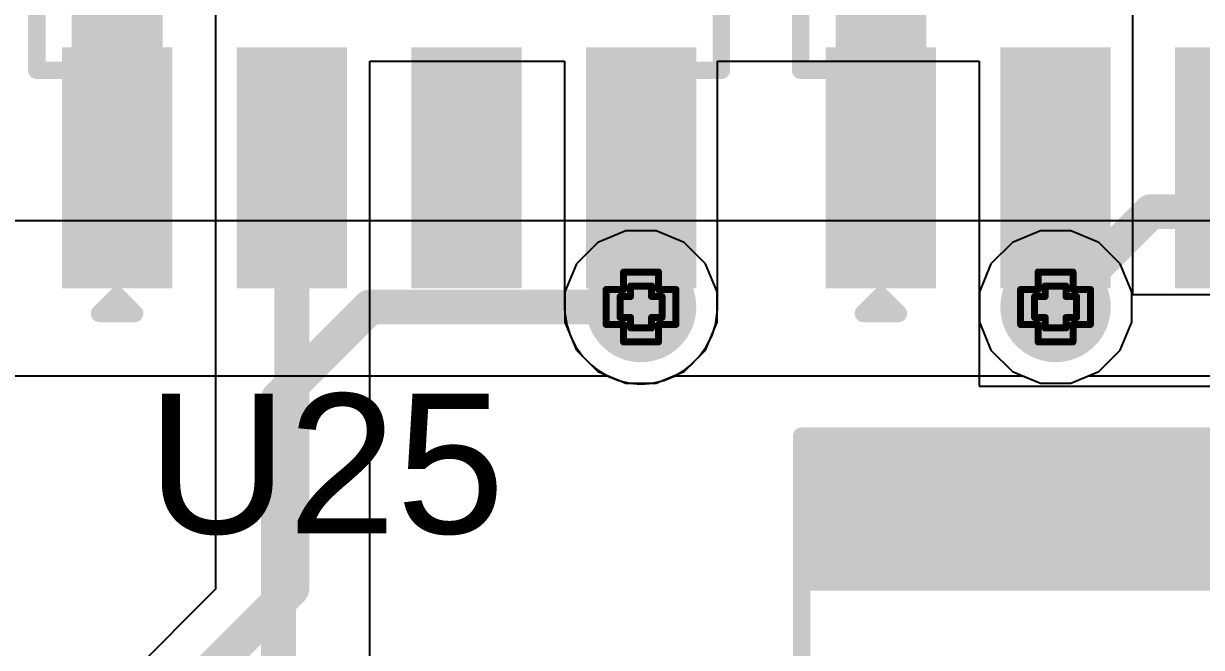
# Model space of a CAD drawing. Header units: inches. Extents: x -4 to 5258, y -4 to 5281.
# Drawn here: x 65.24 to 73.81, y 78.85 to 83.39 of the extents above; entities that cross this region are included whole.
import ezdxf

# ---------------------------------------------------------------- set-up
doc = ezdxf.new("R2010")
doc.units = ezdxf.units.IN
for name, color, linetype in [('Bottom Layer', 5, 'Continuous'), ('Bottom Solder', 6, 'Continuous'), ('Drill Drawing', 1, 'Continuous'), ('Layer 1', 16, 'Continuous'), ('Layer 2', 76, 'Continuous'), ('Top Layer', 1, 'Continuous'), ('Top Overlay', 2, 'Continuous'), ('Top Paste', 8, 'Continuous'), ('Top Solder', 216, 'Continuous'), ('Via Holes', 16, 'Continuous')]:
    doc.layers.add(name, color=color, linetype=linetype)
doc.styles.add('Arial', font='', dxfattribs={"height": 0.2})
doc.styles.get('Arial').set_extended_font_data('Arial')

# ---------------------------------------------------------------- blocks, each defined once
blk = doc.blocks.new('SOIC_8_6')
at = {"layer": 'Top Layer'}
for points in [[(-1.925, 2.205), (-1.925, 1.605), (-3.475, 1.605), (-3.475, 2.205)], [(3.475, 2.205), (3.475, 1.605), (1.925, 1.605), (1.925, 2.205)], [(-1.925, 0.935), (-1.925, 0.335), (-3.475, 0.335), (-3.475, 0.935)], [(3.475, 0.935), (3.475, 0.335), (1.925, 0.335), (1.925, 0.935)], [(-1.925, -0.335), (-1.925, -0.935), (-3.475, -0.935), (-3.475, -0.335)], [(3.475, -0.335), (3.475, -0.935), (1.925, -0.935), (1.925, -0.335)], [(-1.925, -1.605), (-1.925, -2.205), (-3.475, -2.205), (-3.475, -1.605)], [(3.475, -1.605), (3.475, -2.205), (1.925, -2.205), (1.925, -1.605)]]:
    blk.add_hatch(color=1, dxfattribs=at).paths.add_polyline_path(points)
at = {"layer": 'Top Overlay'}
blk.add_hatch(color=2, dxfattribs=at).paths.add_polyline_path([(-1.8293, 1.574), (-1.4991, 1.574), (-1.4991, 2.2344), (-1.8293, 2.2344)])
at = {"layer": 'Top Paste'}
for points in [[(-1.925, 2.205), (-1.925, 1.605), (-3.475, 1.605), (-3.475, 2.205)], [(3.475, 2.205), (3.475, 1.605), (1.925, 1.605), (1.925, 2.205)], [(-1.925, 0.935), (-1.925, 0.335), (-3.475, 0.335), (-3.475, 0.935)], [(3.475, 0.935), (3.475, 0.335), (1.925, 0.335), (1.925, 0.935)], [(-1.925, -0.335), (-1.925, -0.935), (-3.475, -0.935), (-3.475, -0.335)], [(3.475, -0.335), (3.475, -0.935), (1.925, -0.935), (1.925, -0.335)], [(-1.925, -1.605), (-1.925, -2.205), (-3.475, -2.205), (-3.475, -1.605)], [(3.475, -1.605), (3.475, -2.205), (1.925, -2.205), (1.925, -1.605)]]:
    blk.add_hatch(color=8, dxfattribs=at).paths.add_polyline_path(points)
at = {"layer": 'Top Solder'}
for points in [[(-1.8234, 2.3066), (-1.8234, 1.5034), (-3.5766, 1.5034), (-3.5766, 2.3066)], [(3.5766, 2.3066), (3.5766, 1.5034), (1.8234, 1.5034), (1.8234, 2.3066)], [(-1.8234, 1.0366), (-1.8234, 0.2334), (-3.5766, 0.2334), (-3.5766, 1.0366)], [(3.5766, 1.0366), (3.5766, 0.2334), (1.8234, 0.2334), (1.8234, 1.0366)], [(-1.8234, -0.2334), (-1.8234, -1.0366), (-3.5766, -1.0366), (-3.5766, -0.2334)], [(3.5766, -0.2334), (3.5766, -1.0366), (1.8234, -1.0366), (1.8234, -0.2334)], [(-1.8234, -1.5034), (-1.8234, -2.3066), (-3.5766, -2.3066), (-3.5766, -1.5034)], [(3.5766, -1.5034), (3.5766, -2.3066), (1.8234, -2.3066), (1.8234, -1.5034)]]:
    blk.add_hatch(color=216, dxfattribs=at).paths.add_polyline_path(points)
at = {"layer": 'Top Overlay'}
for points in [[(1.9906, 2.4892, 0.127, 0.127, 0), (-1.9906, 2.4892, 0.127, 0.127, 0)], [(-1.9906, 2.4892, 0.127, 0.127, 0), (-1.9906, 2.3114, 0.127, 0.127, 0)], [(1.9906, 2.4892, 0.127, 0.127, 0), (1.9906, 2.3114, 0.127, 0.127, 0)], [(-3.7592, 2.032, 0.127, 0.127, 0), (-3.7592, 1.778, 0.127, 0.127, 0)], [(-3.7592, 2.032, 0.127, 0.127, 0), (-3.6322, 1.905, 0.127, 0.127, 0)], [(-3.6322, 1.905, 0.127, 0.127, 0), (-3.7592, 1.778, 0.127, 0.127, 0)], [(-1.9906, -2.3114, 0.127, 0.127, 0), (-1.9906, -2.4892, 0.127, 0.127, 0)], [(1.9906, -2.3114, 0.127, 0.127, 0), (1.9906, -2.4892, 0.127, 0.127, 0)], [(-1.9906, -2.4892, 0.127, 0.127, 0), (1.9906, -2.4892, 0.127, 0.127, 0)]]:
    blk.add_lwpolyline(points, format="xyseb", dxfattribs=at)
for points in [[(-2.0223, 2.4892, 0.0635, 0.0635, 1), (-1.9588, 2.4892, 0.0635, 0.0635, 1)], [(-2.0223, 2.4892, 0.0635, 0.0635, 1), (-1.9588, 2.4892, 0.0635, 0.0635, 1)], [(1.9589, 2.4892, 0.0635, 0.0635, 1), (2.0224, 2.4892, 0.0635, 0.0635, 1)], [(1.9589, 2.4892, 0.0635, 0.0635, 1), (2.0224, 2.4892, 0.0635, 0.0635, 1)], [(-2.0223, 2.3114, 0.0635, 0.0635, 1), (-1.9588, 2.3114, 0.0635, 0.0635, 1)], [(1.9588, 2.3114, 0.0635, 0.0635, 1), (2.0223, 2.3114, 0.0635, 0.0635, 1)], [(-3.791, 2.032, 0.0635, 0.0635, 1), (-3.7275, 2.032, 0.0635, 0.0635, 1)], [(-3.791, 2.032, 0.0635, 0.0635, 1), (-3.7275, 2.032, 0.0635, 0.0635, 1)], [(-3.6639, 1.905, 0.0635, 0.0635, 1), (-3.6004, 1.905, 0.0635, 0.0635, 1)], [(-3.6639, 1.905, 0.0635, 0.0635, 1), (-3.6004, 1.905, 0.0635, 0.0635, 1)], [(-3.791, 1.778, 0.0635, 0.0635, 1), (-3.7275, 1.778, 0.0635, 0.0635, 1)], [(-3.791, 1.778, 0.0635, 0.0635, 1), (-3.7275, 1.778, 0.0635, 0.0635, 1)], [(-2.0223, -2.3114, 0.0635, 0.0635, 1), (-1.9588, -2.3114, 0.0635, 0.0635, 1)], [(1.9588, -2.3114, 0.0635, 0.0635, 1), (2.0223, -2.3114, 0.0635, 0.0635, 1)], [(-2.0223, -2.4892, 0.0635, 0.0635, 1), (-1.9588, -2.4892, 0.0635, 0.0635, 1)], [(-2.0223, -2.4892, 0.0635, 0.0635, 1), (-1.9588, -2.4892, 0.0635, 0.0635, 1)], [(1.9588, -2.4892, 0.0635, 0.0635, 1), (2.0223, -2.4892, 0.0635, 0.0635, 1)], [(1.9588, -2.4892, 0.0635, 0.0635, 1), (2.0223, -2.4892, 0.0635, 0.0635, 1)]]:
    blk.add_lwpolyline(points, format="xyseb", close=True, dxfattribs=at)
blk = doc.blocks.new('SOIC_8_8')
at = {"layer": 'Top Layer'}
for points in [[(-1.925, 2.205), (-1.925, 1.605), (-3.475, 1.605), (-3.475, 2.205)], [(3.475, 2.205), (3.475, 1.605), (1.925, 1.605), (1.925, 2.205)], [(-1.925, 0.935), (-1.925, 0.335), (-3.475, 0.335), (-3.475, 0.935)], [(3.475, 0.935), (3.475, 0.335), (1.925, 0.335), (1.925, 0.935)], [(-1.925, -0.335), (-1.925, -0.935), (-3.475, -0.935), (-3.475, -0.335)], [(3.475, -0.335), (3.475, -0.935), (1.925, -0.935), (1.925, -0.335)], [(-1.925, -1.605), (-1.925, -2.205), (-3.475, -2.205), (-3.475, -1.605)], [(3.475, -1.605), (3.475, -2.205), (1.925, -2.205), (1.925, -1.605)]]:
    blk.add_hatch(color=1, dxfattribs=at).paths.add_polyline_path(points)
at = {"layer": 'Top Overlay'}
blk.add_hatch(color=2, dxfattribs=at).paths.add_polyline_path([(-1.8275, 1.5748), (-1.4973, 1.5748), (-1.4973, 2.2352), (-1.8275, 2.2352)])
at = {"layer": 'Top Paste'}
for points in [[(-1.925, 2.205), (-1.925, 1.605), (-3.475, 1.605), (-3.475, 2.205)], [(3.475, 2.205), (3.475, 1.605), (1.925, 1.605), (1.925, 2.205)], [(-1.925, 0.935), (-1.925, 0.335), (-3.475, 0.335), (-3.475, 0.935)], [(3.475, 0.935), (3.475, 0.335), (1.925, 0.335), (1.925, 0.935)], [(-1.925, -0.335), (-1.925, -0.935), (-3.475, -0.935), (-3.475, -0.335)], [(3.475, -0.335), (3.475, -0.935), (1.925, -0.935), (1.925, -0.335)], [(-1.925, -1.605), (-1.925, -2.205), (-3.475, -2.205), (-3.475, -1.605)], [(3.475, -1.605), (3.475, -2.205), (1.925, -2.205), (1.925, -1.605)]]:
    blk.add_hatch(color=8, dxfattribs=at).paths.add_polyline_path(points)
at = {"layer": 'Top Solder'}
for points in [[(-1.8234, 2.3066), (-1.8234, 1.5034), (-3.5766, 1.5034), (-3.5766, 2.3066)], [(3.5766, 2.3066), (3.5766, 1.5034), (1.8234, 1.5034), (1.8234, 2.3066)], [(-1.8234, 1.0366), (-1.8234, 0.2334), (-3.5766, 0.2334), (-3.5766, 1.0366)], [(3.5766, 1.0366), (3.5766, 0.2334), (1.8234, 0.2334), (1.8234, 1.0366)], [(-1.8234, -0.2334), (-1.8234, -1.0366), (-3.5766, -1.0366), (-3.5766, -0.2334)], [(3.5766, -0.2334), (3.5766, -1.0366), (1.8234, -1.0366), (1.8234, -0.2334)], [(-1.8234, -1.5034), (-1.8234, -2.3066), (-3.5766, -2.3066), (-3.5766, -1.5034)], [(3.5766, -1.5034), (3.5766, -2.3066), (1.8234, -2.3066), (1.8234, -1.5034)]]:
    blk.add_hatch(color=216, dxfattribs=at).paths.add_polyline_path(points)
at = {"layer": 'Top Overlay'}
for points in [[(-1.9906, 2.4892, 0.127, 0.127, 0), (1.9906, 2.4892, 0.127, 0.127, 0)], [(-1.9906, 2.4892, 0.127, 0.127, 0), (-1.9906, 2.3114, 0.127, 0.127, 0)], [(1.9906, 2.4892, 0.127, 0.127, 0), (1.9906, 2.3114, 0.127, 0.127, 0)], [(-3.7592, 2.032, 0.127, 0.127, 0), (-3.7592, 1.778, 0.127, 0.127, 0)], [(-3.7592, 2.032, 0.127, 0.127, 0), (-3.6322, 1.905, 0.127, 0.127, 0)], [(-3.6322, 1.905, 0.127, 0.127, 0), (-3.7592, 1.778, 0.127, 0.127, 0)], [(-1.9906, -2.3114, 0.127, 0.127, 0), (-1.9906, -2.4892, 0.127, 0.127, 0)], [(1.9906, -2.3114, 0.127, 0.127, 0), (1.9906, -2.4892, 0.127, 0.127, 0)], [(-1.9906, -2.4892, 0.127, 0.127, 0), (1.9906, -2.4892, 0.127, 0.127, 0)]]:
    blk.add_lwpolyline(points, format="xyseb", dxfattribs=at)
for points in [[(-2.0223, 2.4892, 0.0635, 0.0635, 1), (-1.9588, 2.4892, 0.0635, 0.0635, 1)], [(-2.0223, 2.4892, 0.0635, 0.0635, 1), (-1.9588, 2.4892, 0.0635, 0.0635, 1)], [(1.9588, 2.4892, 0.0635, 0.0635, 1), (2.0223, 2.4892, 0.0635, 0.0635, 1)], [(1.9588, 2.4892, 0.0635, 0.0635, 1), (2.0223, 2.4892, 0.0635, 0.0635, 1)], [(-2.0223, 2.3114, 0.0635, 0.0635, 1), (-1.9588, 2.3114, 0.0635, 0.0635, 1)], [(1.9588, 2.3114, 0.0635, 0.0635, 1), (2.0223, 2.3114, 0.0635, 0.0635, 1)], [(-3.791, 2.032, 0.0635, 0.0635, 1), (-3.7275, 2.032, 0.0635, 0.0635, 1)], [(-3.791, 2.032, 0.0635, 0.0635, 1), (-3.7275, 2.032, 0.0635, 0.0635, 1)], [(-3.6639, 1.905, 0.0635, 0.0635, 1), (-3.6004, 1.905, 0.0635, 0.0635, 1)], [(-3.6639, 1.905, 0.0635, 0.0635, 1), (-3.6004, 1.905, 0.0635, 0.0635, 1)], [(-3.791, 1.778, 0.0635, 0.0635, 1), (-3.7275, 1.778, 0.0635, 0.0635, 1)], [(-3.791, 1.778, 0.0635, 0.0635, 1), (-3.7275, 1.778, 0.0635, 0.0635, 1)], [(-2.0223, -2.3114, 0.0635, 0.0635, 1), (-1.9588, -2.3114, 0.0635, 0.0635, 1)], [(1.9588, -2.3114, 0.0635, 0.0635, 1), (2.0223, -2.3114, 0.0635, 0.0635, 1)], [(-2.0223, -2.4892, 0.0635, 0.0635, 1), (-1.9588, -2.4892, 0.0635, 0.0635, 1)], [(-2.0223, -2.4892, 0.0635, 0.0635, 1), (-1.9588, -2.4892, 0.0635, 0.0635, 1)], [(1.9588, -2.4892, 0.0635, 0.0635, 1), (2.0223, -2.4892, 0.0635, 0.0635, 1)], [(1.9588, -2.4892, 0.0635, 0.0635, 1), (2.0223, -2.4892, 0.0635, 0.0635, 1)]]:
    blk.add_lwpolyline(points, format="xyseb", close=True, dxfattribs=at)
blk = doc.blocks.new('RES_2010_40')
at = {"layer": 'Top Layer'}
for points in [[(-2.8, 1.4), (-1.9, 1.4), (-1.9, -1.4), (-2.8, -1.4)], [(1.9, 1.4), (2.8, 1.4), (2.8, -1.4), (1.9, -1.4)]]:
    blk.add_hatch(color=1, dxfattribs=at).paths.add_polyline_path(points)
at = {"layer": 'Top Paste'}
for points in [[(-2.8, 1.4), (-1.9, 1.4), (-1.9, -1.4), (-2.8, -1.4)], [(1.9, 1.4), (2.8, 1.4), (2.8, -1.4), (1.9, -1.4)]]:
    blk.add_hatch(color=8, dxfattribs=at).paths.add_polyline_path(points)
at = {"layer": 'Top Solder'}
for points in [[(-2.9016, 1.5016), (-1.7984, 1.5016), (-1.7984, -1.5016), (-2.9016, -1.5016)], [(1.7984, 1.5016), (2.9016, 1.5016), (2.9016, -1.5016), (1.7984, -1.5016)]]:
    blk.add_hatch(color=216, dxfattribs=at).paths.add_polyline_path(points)
at = {"layer": 'Top Overlay'}
for points in [[(-2.921, 1.524, 0.127, 0.127, 0), (2.921, 1.524, 0.127, 0.127, 0)], [(-2.921, 1.524, 0.127, 0.127, 0), (-2.921, -1.524, 0.127, 0.127, 0)], [(2.921, 1.524, 0.127, 0.127, 0), (2.921, -1.524, 0.127, 0.127, 0)], [(-2.921, -1.524, 0.127, 0.127, 0), (2.921, -1.524, 0.127, 0.127, 0)]]:
    blk.add_lwpolyline(points, format="xyseb", dxfattribs=at)
for points in [[(-2.9527, 1.524, 0.0635, 0.0635, 1), (-2.8893, 1.524, 0.0635, 0.0635, 1)], [(-2.9527, 1.524, 0.0635, 0.0635, 1), (-2.8893, 1.524, 0.0635, 0.0635, 1)], [(2.8893, 1.524, 0.0635, 0.0635, 1), (2.9527, 1.524, 0.0635, 0.0635, 1)], [(2.8893, 1.524, 0.0635, 0.0635, 1), (2.9527, 1.524, 0.0635, 0.0635, 1)], [(-2.9527, -1.524, 0.0635, 0.0635, 1), (-2.8893, -1.524, 0.0635, 0.0635, 1)], [(-2.9527, -1.524, 0.0635, 0.0635, 1), (-2.8893, -1.524, 0.0635, 0.0635, 1)], [(2.8893, -1.524, 0.0635, 0.0635, 1), (2.9527, -1.524, 0.0635, 0.0635, 1)], [(2.8893, -1.524, 0.0635, 0.0635, 1), (2.9527, -1.524, 0.0635, 0.0635, 1)]]:
    blk.add_lwpolyline(points, format="xyseb", close=True, dxfattribs=at)

msp = doc.modelspace()

# ---------------------------------------------------------------- hatches: boundary and pattern name
at = {"layer": 'Bottom Layer'}
h = msp.add_hatch(color=5, dxfattribs=at)
edge = h.paths.add_edge_path()
edge.add_arc((69.7318, 81.325), 0.3, 0, 360)
h = msp.add_hatch(color=5, dxfattribs=at)
edge = h.paths.add_edge_path()
edge.add_arc((72.746, 81.325), 0.3, 0, 360)
at = {"layer": 'Bottom Solder'}
h = msp.add_hatch(color=6, dxfattribs=at)
edge = h.paths.add_edge_path()
edge.add_arc((69.7318, 81.325), 0.4016, 0, 360)
h = msp.add_hatch(color=6, dxfattribs=at)
edge = h.paths.add_edge_path()
edge.add_arc((72.746, 81.325), 0.4016, 0, 360)
at = {"layer": 'Layer 1'}
h = msp.add_hatch(color=16, dxfattribs=at)
edge = h.paths.add_edge_path()
edge.add_arc((69.7318, 81.325), 0.3, 0, 360)
h = msp.add_hatch(color=16, dxfattribs=at)
edge = h.paths.add_edge_path()
edge.add_arc((72.746, 81.325), 0.3, 0, 360)
at = {"layer": 'Layer 2'}
h = msp.add_hatch(color=76, dxfattribs=at)
edge = h.paths.add_edge_path()
edge.add_arc((69.7318, 81.325), 0.3, 0, 360)
h = msp.add_hatch(color=76, dxfattribs=at)
edge = h.paths.add_edge_path()
edge.add_arc((72.746, 81.325), 0.3, 0, 360)
at = {"layer": 'Top Layer'}
h = msp.add_hatch(color=1, dxfattribs=at)
edge = h.paths.add_edge_path()
edge.add_arc((69.7318, 81.325), 0.3, 0, 360)
h = msp.add_hatch(color=1, dxfattribs=at)
edge = h.paths.add_edge_path()
edge.add_arc((72.746, 81.325), 0.3, 0, 360)
at = {"layer": 'Top Solder'}
h = msp.add_hatch(color=216, dxfattribs=at)
edge = h.paths.add_edge_path()
edge.add_arc((69.7318, 81.325), 0.4016, 0, 360)
h = msp.add_hatch(color=216, dxfattribs=at)
edge = h.paths.add_edge_path()
edge.add_arc((72.746, 81.325), 0.4016, 0, 360)
at = {"layer": 'Via Holes'}
h = msp.add_hatch(color=7, dxfattribs=at)
edge = h.paths.add_edge_path()
edge.add_arc((69.7318, 81.325), 0.15, 0, 360)
h = msp.add_hatch(color=7, dxfattribs=at)
edge = h.paths.add_edge_path()
edge.add_arc((72.746, 81.325), 0.15, 0, 360)

# ---------------------------------------------------------------- linework, layer by layer
at = {"layer": 'Bottom Layer'}
for p, q in [((106.4882, 81.9521), (50.1444, 81.9521)), ((64.4169, 80.8245), (69.4927, 80.8245)), ((69.4927, 80.8245), (69.6216, 80.7711)), ((69.842, 80.7711), (69.971, 80.8245)), ((69.971, 80.8245), (72.5068, 80.8245)), ((72.5068, 80.8245), (72.6358, 80.7711)), ((72.8562, 80.7711), (72.9851, 80.8245)), ((72.9851, 80.8245), (75.0468, 80.8245)), ((69.6216, 80.7711), (69.842, 80.7711)), ((72.6358, 80.7711), (72.8562, 80.7711))]:
    msp.add_line(p, q, dxfattribs=at)
at = {"layer": 'Drill Drawing'}
for points in [[(69.6048, 81.452, 0.0508, 0.0508, 0), (69.6048, 81.579, 0.0508, 0.0508, 0)], [(69.6048, 81.579, 0.0508, 0.0508, 0), (69.8588, 81.579, 0.0508, 0.0508, 0)], [(69.8588, 81.452, 0.0508, 0.0508, 0), (69.8588, 81.579, 0.0508, 0.0508, 0)], [(72.619, 81.452, 0.0508, 0.0508, 0), (72.619, 81.579, 0.0508, 0.0508, 0)], [(72.619, 81.579, 0.0508, 0.0508, 0), (72.873, 81.579, 0.0508, 0.0508, 0)], [(72.873, 81.452, 0.0508, 0.0508, 0), (72.873, 81.579, 0.0508, 0.0508, 0)], [(69.4778, 81.198, 0.0508, 0.0508, 0), (69.4778, 81.452, 0.0508, 0.0508, 0)], [(69.4778, 81.452, 0.0508, 0.0508, 0), (69.6048, 81.452, 0.0508, 0.0508, 0)], [(69.6556, 81.4012, 0.0508, 0.0508, 0), (69.6556, 81.4774, 0.0508, 0.0508, 0)], [(69.6556, 81.4774, 0.0508, 0.0508, 0), (69.808, 81.4774, 0.0508, 0.0508, 0)], [(69.808, 81.4012, 0.0508, 0.0508, 0), (69.808, 81.4774, 0.0508, 0.0508, 0)], [(69.8588, 81.452, 0.0508, 0.0508, 0), (69.9858, 81.452, 0.0508, 0.0508, 0)], [(69.9858, 81.198, 0.0508, 0.0508, 0), (69.9858, 81.452, 0.0508, 0.0508, 0)], [(72.492, 81.198, 0.0508, 0.0508, 0), (72.492, 81.452, 0.0508, 0.0508, 0)], [(72.492, 81.452, 0.0508, 0.0508, 0), (72.619, 81.452, 0.0508, 0.0508, 0)], [(72.6698, 81.4012, 0.0508, 0.0508, 0), (72.6698, 81.4774, 0.0508, 0.0508, 0)], [(72.6698, 81.4774, 0.0508, 0.0508, 0), (72.8222, 81.4774, 0.0508, 0.0508, 0)], [(72.8222, 81.4012, 0.0508, 0.0508, 0), (72.8222, 81.4774, 0.0508, 0.0508, 0)], [(72.873, 81.452, 0.0508, 0.0508, 0), (73, 81.452, 0.0508, 0.0508, 0)], [(73, 81.198, 0.0508, 0.0508, 0), (73, 81.452, 0.0508, 0.0508, 0)], [(69.5794, 81.2488, 0.0508, 0.0508, 0), (69.5794, 81.4012, 0.0508, 0.0508, 0)], [(69.5794, 81.4012, 0.0508, 0.0508, 0), (69.6556, 81.4012, 0.0508, 0.0508, 0)], [(69.808, 81.4012, 0.0508, 0.0508, 0), (69.8842, 81.4012, 0.0508, 0.0508, 0)], [(69.8842, 81.2488, 0.0508, 0.0508, 0), (69.8842, 81.4012, 0.0508, 0.0508, 0)], [(72.5936, 81.2488, 0.0508, 0.0508, 0), (72.5936, 81.4012, 0.0508, 0.0508, 0)], [(72.5936, 81.4012, 0.0508, 0.0508, 0), (72.6698, 81.4012, 0.0508, 0.0508, 0)], [(72.8222, 81.4012, 0.0508, 0.0508, 0), (72.8984, 81.4012, 0.0508, 0.0508, 0)], [(72.8984, 81.2488, 0.0508, 0.0508, 0), (72.8984, 81.4012, 0.0508, 0.0508, 0)], [(69.4778, 81.198, 0.0508, 0.0508, 0), (69.6048, 81.198, 0.0508, 0.0508, 0)], [(69.5794, 81.2488, 0.0508, 0.0508, 0), (69.6556, 81.2488, 0.0508, 0.0508, 0)], [(69.6048, 81.071, 0.0508, 0.0508, 0), (69.6048, 81.198, 0.0508, 0.0508, 0)], [(69.6556, 81.1726, 0.0508, 0.0508, 0), (69.6556, 81.2488, 0.0508, 0.0508, 0)], [(69.808, 81.2488, 0.0508, 0.0508, 0), (69.8842, 81.2488, 0.0508, 0.0508, 0)], [(69.808, 81.1726, 0.0508, 0.0508, 0), (69.808, 81.2488, 0.0508, 0.0508, 0)], [(69.8588, 81.198, 0.0508, 0.0508, 0), (69.9858, 81.198, 0.0508, 0.0508, 0)], [(69.8588, 81.071, 0.0508, 0.0508, 0), (69.8588, 81.198, 0.0508, 0.0508, 0)], [(72.492, 81.198, 0.0508, 0.0508, 0), (72.619, 81.198, 0.0508, 0.0508, 0)], [(72.5936, 81.2488, 0.0508, 0.0508, 0), (72.6698, 81.2488, 0.0508, 0.0508, 0)], [(72.619, 81.071, 0.0508, 0.0508, 0), (72.619, 81.198, 0.0508, 0.0508, 0)], [(72.6698, 81.1726, 0.0508, 0.0508, 0), (72.6698, 81.2488, 0.0508, 0.0508, 0)], [(72.8222, 81.2488, 0.0508, 0.0508, 0), (72.8984, 81.2488, 0.0508, 0.0508, 0)], [(72.8222, 81.1726, 0.0508, 0.0508, 0), (72.8222, 81.2488, 0.0508, 0.0508, 0)], [(72.873, 81.198, 0.0508, 0.0508, 0), (73, 81.198, 0.0508, 0.0508, 0)], [(72.873, 81.071, 0.0508, 0.0508, 0), (72.873, 81.198, 0.0508, 0.0508, 0)], [(69.6556, 81.1726, 0.0508, 0.0508, 0), (69.808, 81.1726, 0.0508, 0.0508, 0)], [(72.6698, 81.1726, 0.0508, 0.0508, 0), (72.8222, 81.1726, 0.0508, 0.0508, 0)], [(69.6048, 81.071, 0.0508, 0.0508, 0), (69.8588, 81.071, 0.0508, 0.0508, 0)], [(72.619, 81.071, 0.0508, 0.0508, 0), (72.873, 81.071, 0.0508, 0.0508, 0)]]:
    msp.add_lwpolyline(points, format="xyseb", dxfattribs=at)
for points in [[(69.5921, 81.579, 0.0254, 0.0254, 1), (69.6175, 81.579, 0.0254, 0.0254, 1)], [(69.5921, 81.579, 0.0254, 0.0254, 1), (69.6175, 81.579, 0.0254, 0.0254, 1)], [(69.8461, 81.579, 0.0254, 0.0254, 1), (69.8715, 81.579, 0.0254, 0.0254, 1)], [(69.8461, 81.579, 0.0254, 0.0254, 1), (69.8715, 81.579, 0.0254, 0.0254, 1)], [(72.6063, 81.579, 0.0254, 0.0254, 1), (72.6317, 81.579, 0.0254, 0.0254, 1)], [(72.6063, 81.579, 0.0254, 0.0254, 1), (72.6317, 81.579, 0.0254, 0.0254, 1)], [(72.8603, 81.579, 0.0254, 0.0254, 1), (72.8857, 81.579, 0.0254, 0.0254, 1)], [(72.8603, 81.579, 0.0254, 0.0254, 1), (72.8857, 81.579, 0.0254, 0.0254, 1)], [(69.4651, 81.452, 0.0254, 0.0254, 1), (69.4905, 81.452, 0.0254, 0.0254, 1)], [(69.4651, 81.452, 0.0254, 0.0254, 1), (69.4905, 81.452, 0.0254, 0.0254, 1)], [(69.5921, 81.452, 0.0254, 0.0254, 1), (69.6175, 81.452, 0.0254, 0.0254, 1)], [(69.5921, 81.452, 0.0254, 0.0254, 1), (69.6175, 81.452, 0.0254, 0.0254, 1)], [(69.6429, 81.4774, 0.0254, 0.0254, 1), (69.6683, 81.4774, 0.0254, 0.0254, 1)], [(69.6429, 81.4774, 0.0254, 0.0254, 1), (69.6683, 81.4774, 0.0254, 0.0254, 1)], [(69.7953, 81.4774, 0.0254, 0.0254, 1), (69.8207, 81.4774, 0.0254, 0.0254, 1)], [(69.7953, 81.4774, 0.0254, 0.0254, 1), (69.8207, 81.4774, 0.0254, 0.0254, 1)], [(69.8461, 81.452, 0.0254, 0.0254, 1), (69.8715, 81.452, 0.0254, 0.0254, 1)], [(69.8461, 81.452, 0.0254, 0.0254, 1), (69.8715, 81.452, 0.0254, 0.0254, 1)], [(69.9731, 81.452, 0.0254, 0.0254, 1), (69.9985, 81.452, 0.0254, 0.0254, 1)], [(69.9731, 81.452, 0.0254, 0.0254, 1), (69.9985, 81.452, 0.0254, 0.0254, 1)], [(72.4793, 81.452, 0.0254, 0.0254, 1), (72.5047, 81.452, 0.0254, 0.0254, 1)], [(72.4793, 81.452, 0.0254, 0.0254, 1), (72.5047, 81.452, 0.0254, 0.0254, 1)], [(72.6063, 81.452, 0.0254, 0.0254, 1), (72.6317, 81.452, 0.0254, 0.0254, 1)], [(72.6063, 81.452, 0.0254, 0.0254, 1), (72.6317, 81.452, 0.0254, 0.0254, 1)], [(72.6571, 81.4774, 0.0254, 0.0254, 1), (72.6825, 81.4774, 0.0254, 0.0254, 1)], [(72.6571, 81.4774, 0.0254, 0.0254, 1), (72.6825, 81.4774, 0.0254, 0.0254, 1)], [(72.8095, 81.4774, 0.0254, 0.0254, 1), (72.8349, 81.4774, 0.0254, 0.0254, 1)], [(72.8095, 81.4774, 0.0254, 0.0254, 1), (72.8349, 81.4774, 0.0254, 0.0254, 1)], [(72.8603, 81.452, 0.0254, 0.0254, 1), (72.8857, 81.452, 0.0254, 0.0254, 1)], [(72.8603, 81.452, 0.0254, 0.0254, 1), (72.8857, 81.452, 0.0254, 0.0254, 1)], [(72.9873, 81.452, 0.0254, 0.0254, 1), (73.0127, 81.452, 0.0254, 0.0254, 1)], [(72.9873, 81.452, 0.0254, 0.0254, 1), (73.0127, 81.452, 0.0254, 0.0254, 1)], [(69.5667, 81.4012, 0.0254, 0.0254, 1), (69.5921, 81.4012, 0.0254, 0.0254, 1)], [(69.5667, 81.4012, 0.0254, 0.0254, 1), (69.5921, 81.4012, 0.0254, 0.0254, 1)], [(69.6429, 81.4012, 0.0254, 0.0254, 1), (69.6683, 81.4012, 0.0254, 0.0254, 1)], [(69.6429, 81.4012, 0.0254, 0.0254, 1), (69.6683, 81.4012, 0.0254, 0.0254, 1)], [(69.7953, 81.4012, 0.0254, 0.0254, 1), (69.8207, 81.4012, 0.0254, 0.0254, 1)], [(69.7953, 81.4012, 0.0254, 0.0254, 1), (69.8207, 81.4012, 0.0254, 0.0254, 1)], [(69.8715, 81.4012, 0.0254, 0.0254, 1), (69.8969, 81.4012, 0.0254, 0.0254, 1)], [(69.8715, 81.4012, 0.0254, 0.0254, 1), (69.8969, 81.4012, 0.0254, 0.0254, 1)], [(72.5809, 81.4012, 0.0254, 0.0254, 1), (72.6063, 81.4012, 0.0254, 0.0254, 1)], [(72.5809, 81.4012, 0.0254, 0.0254, 1), (72.6063, 81.4012, 0.0254, 0.0254, 1)], [(72.6571, 81.4012, 0.0254, 0.0254, 1), (72.6825, 81.4012, 0.0254, 0.0254, 1)], [(72.6571, 81.4012, 0.0254, 0.0254, 1), (72.6825, 81.4012, 0.0254, 0.0254, 1)], [(72.8095, 81.4012, 0.0254, 0.0254, 1), (72.8349, 81.4012, 0.0254, 0.0254, 1)], [(72.8095, 81.4012, 0.0254, 0.0254, 1), (72.8349, 81.4012, 0.0254, 0.0254, 1)], [(72.8857, 81.4012, 0.0254, 0.0254, 1), (72.9111, 81.4012, 0.0254, 0.0254, 1)], [(72.8857, 81.4012, 0.0254, 0.0254, 1), (72.9111, 81.4012, 0.0254, 0.0254, 1)], [(69.4651, 81.198, 0.0254, 0.0254, 1), (69.4905, 81.198, 0.0254, 0.0254, 1)], [(69.4651, 81.198, 0.0254, 0.0254, 1), (69.4905, 81.198, 0.0254, 0.0254, 1)], [(69.5667, 81.2488, 0.0254, 0.0254, 1), (69.5921, 81.2488, 0.0254, 0.0254, 1)], [(69.5667, 81.2488, 0.0254, 0.0254, 1), (69.5921, 81.2488, 0.0254, 0.0254, 1)], [(69.5921, 81.198, 0.0254, 0.0254, 1), (69.6175, 81.198, 0.0254, 0.0254, 1)], [(69.5921, 81.198, 0.0254, 0.0254, 1), (69.6175, 81.198, 0.0254, 0.0254, 1)], [(69.6429, 81.2488, 0.0254, 0.0254, 1), (69.6683, 81.2488, 0.0254, 0.0254, 1)], [(69.6429, 81.2488, 0.0254, 0.0254, 1), (69.6683, 81.2488, 0.0254, 0.0254, 1)], [(69.7953, 81.2488, 0.0254, 0.0254, 1), (69.8207, 81.2488, 0.0254, 0.0254, 1)], [(69.7953, 81.2488, 0.0254, 0.0254, 1), (69.8207, 81.2488, 0.0254, 0.0254, 1)], [(69.8461, 81.198, 0.0254, 0.0254, 1), (69.8715, 81.198, 0.0254, 0.0254, 1)], [(69.8461, 81.198, 0.0254, 0.0254, 1), (69.8715, 81.198, 0.0254, 0.0254, 1)], [(69.8715, 81.2488, 0.0254, 0.0254, 1), (69.8969, 81.2488, 0.0254, 0.0254, 1)], [(69.8715, 81.2488, 0.0254, 0.0254, 1), (69.8969, 81.2488, 0.0254, 0.0254, 1)], [(69.9731, 81.198, 0.0254, 0.0254, 1), (69.9985, 81.198, 0.0254, 0.0254, 1)], [(69.9731, 81.198, 0.0254, 0.0254, 1), (69.9985, 81.198, 0.0254, 0.0254, 1)], [(72.4793, 81.198, 0.0254, 0.0254, 1), (72.5047, 81.198, 0.0254, 0.0254, 1)], [(72.4793, 81.198, 0.0254, 0.0254, 1), (72.5047, 81.198, 0.0254, 0.0254, 1)], [(72.5809, 81.2488, 0.0254, 0.0254, 1), (72.6063, 81.2488, 0.0254, 0.0254, 1)], [(72.5809, 81.2488, 0.0254, 0.0254, 1), (72.6063, 81.2488, 0.0254, 0.0254, 1)], [(72.6063, 81.198, 0.0254, 0.0254, 1), (72.6317, 81.198, 0.0254, 0.0254, 1)], [(72.6063, 81.198, 0.0254, 0.0254, 1), (72.6317, 81.198, 0.0254, 0.0254, 1)], [(72.6571, 81.2488, 0.0254, 0.0254, 1), (72.6825, 81.2488, 0.0254, 0.0254, 1)], [(72.6571, 81.2488, 0.0254, 0.0254, 1), (72.6825, 81.2488, 0.0254, 0.0254, 1)], [(72.8095, 81.2488, 0.0254, 0.0254, 1), (72.8349, 81.2488, 0.0254, 0.0254, 1)], [(72.8095, 81.2488, 0.0254, 0.0254, 1), (72.8349, 81.2488, 0.0254, 0.0254, 1)], [(72.8603, 81.198, 0.0254, 0.0254, 1), (72.8857, 81.198, 0.0254, 0.0254, 1)], [(72.8603, 81.198, 0.0254, 0.0254, 1), (72.8857, 81.198, 0.0254, 0.0254, 1)], [(72.8857, 81.2488, 0.0254, 0.0254, 1), (72.9111, 81.2488, 0.0254, 0.0254, 1)], [(72.8857, 81.2488, 0.0254, 0.0254, 1), (72.9111, 81.2488, 0.0254, 0.0254, 1)], [(72.9873, 81.198, 0.0254, 0.0254, 1), (73.0127, 81.198, 0.0254, 0.0254, 1)], [(72.9873, 81.198, 0.0254, 0.0254, 1), (73.0127, 81.198, 0.0254, 0.0254, 1)], [(69.6429, 81.1726, 0.0254, 0.0254, 1), (69.6683, 81.1726, 0.0254, 0.0254, 1)], [(69.6429, 81.1726, 0.0254, 0.0254, 1), (69.6683, 81.1726, 0.0254, 0.0254, 1)], [(69.7953, 81.1726, 0.0254, 0.0254, 1), (69.8207, 81.1726, 0.0254, 0.0254, 1)], [(69.7953, 81.1726, 0.0254, 0.0254, 1), (69.8207, 81.1726, 0.0254, 0.0254, 1)], [(72.6571, 81.1726, 0.0254, 0.0254, 1), (72.6825, 81.1726, 0.0254, 0.0254, 1)], [(72.6571, 81.1726, 0.0254, 0.0254, 1), (72.6825, 81.1726, 0.0254, 0.0254, 1)], [(72.8095, 81.1726, 0.0254, 0.0254, 1), (72.8349, 81.1726, 0.0254, 0.0254, 1)], [(72.8095, 81.1726, 0.0254, 0.0254, 1), (72.8349, 81.1726, 0.0254, 0.0254, 1)], [(69.5921, 81.071, 0.0254, 0.0254, 1), (69.6175, 81.071, 0.0254, 0.0254, 1)], [(69.5921, 81.071, 0.0254, 0.0254, 1), (69.6175, 81.071, 0.0254, 0.0254, 1)], [(69.8461, 81.071, 0.0254, 0.0254, 1), (69.8715, 81.071, 0.0254, 0.0254, 1)], [(69.8461, 81.071, 0.0254, 0.0254, 1), (69.8715, 81.071, 0.0254, 0.0254, 1)], [(72.6063, 81.071, 0.0254, 0.0254, 1), (72.6317, 81.071, 0.0254, 0.0254, 1)], [(72.6063, 81.071, 0.0254, 0.0254, 1), (72.6317, 81.071, 0.0254, 0.0254, 1)], [(72.8603, 81.071, 0.0254, 0.0254, 1), (72.8857, 81.071, 0.0254, 0.0254, 1)], [(72.8603, 81.071, 0.0254, 0.0254, 1), (72.8857, 81.071, 0.0254, 0.0254, 1)]]:
    msp.add_lwpolyline(points, format="xyseb", close=True, dxfattribs=at)
at = {"layer": 'Layer 1'}
for p, q in [((69.6216, 81.879), (69.418, 81.7947)), ((69.842, 81.879), (69.6216, 81.879)), ((70.0457, 81.7947), (69.842, 81.879)), ((72.6358, 81.879), (72.4322, 81.7947)), ((72.8562, 81.879), (72.6358, 81.879)), ((73.0598, 81.7947), (72.8562, 81.879)), ((69.418, 81.7947), (69.2622, 81.6389)), ((70.2015, 81.6389), (70.0457, 81.7947)), ((72.4322, 81.7947), (72.2763, 81.6389)), ((73.2156, 81.6389), (73.0598, 81.7947)), ((69.2622, 81.6389), (69.1778, 81.4352)), ((70.2858, 81.4352), (70.2015, 81.6389)), ((72.2763, 81.6389), (72.192, 81.4352)), ((73.3, 81.4352), (73.2156, 81.6389)), ((69.1778, 81.4352), (69.1778, 81.2149)), ((70.2858, 81.2149), (70.2858, 81.4352)), ((72.192, 81.4352), (72.192, 81.2149)), ((73.3, 81.2149), (73.3, 81.4352)), ((69.1778, 81.2149), (69.2622, 81.0112)), ((70.2015, 81.0112), (70.2858, 81.2149)), ((72.192, 81.2149), (72.2763, 81.0112)), ((73.2156, 81.0112), (73.3, 81.2149)), ((69.2622, 81.0112), (69.418, 80.8554)), ((70.0457, 80.8554), (70.2015, 81.0112)), ((72.2763, 81.0112), (72.4322, 80.8554)), ((73.0598, 80.8554), (73.2156, 81.0112)), ((69.418, 80.8554), (69.6216, 80.7711)), ((69.842, 80.7711), (70.0457, 80.8554)), ((72.4322, 80.8554), (72.6358, 80.7711)), ((72.8562, 80.7711), (73.0598, 80.8554)), ((69.6216, 80.7711), (69.842, 80.7711)), ((72.6358, 80.7711), (72.8562, 80.7711))]:
    msp.add_line(p, q, dxfattribs=at)
at = {"layer": 'Layer 2'}
for points in [[(72.746, 81.325, 0.254, 0.254, 0), (73.4391, 82.0181, 0.254, 0.254, 0)], [(73.4391, 82.0181, 0.254, 0.254, 0), (76.8435, 82.0181, 0.254, 0.254, 0)], [(67.0952, 80.66, 0.254, 0.254, 0), (67.7603, 81.325, 0.254, 0.254, 0)], [(67.7603, 81.325, 0.254, 0.254, 0), (69.7318, 81.325, 0.254, 0.254, 0)], [(67.0952, 77.9031, 0.254, 0.254, 0), (67.0952, 80.66, 0.254, 0.254, 0)]]:
    msp.add_lwpolyline(points, format="xyseb", dxfattribs=at)
for points in [[(73.3756, 82.0181, 0.127, 0.127, 1), (73.5026, 82.0181, 0.127, 0.127, 1)], [(73.3756, 82.0181, 0.127, 0.127, 1), (73.5026, 82.0181, 0.127, 0.127, 1)], [(67.6968, 81.325, 0.127, 0.127, 1), (67.8238, 81.325, 0.127, 0.127, 1)], [(67.6968, 81.325, 0.127, 0.127, 1), (67.8238, 81.325, 0.127, 0.127, 1)], [(69.6683, 81.325, 0.127, 0.127, 1), (69.7953, 81.325, 0.127, 0.127, 1)], [(72.6825, 81.325, 0.127, 0.127, 1), (72.8095, 81.325, 0.127, 0.127, 1)], [(67.0317, 80.66, 0.127, 0.127, 1), (67.1587, 80.66, 0.127, 0.127, 1)], [(67.0317, 80.66, 0.127, 0.127, 1), (67.1587, 80.66, 0.127, 0.127, 1)]]:
    msp.add_lwpolyline(points, format="xyseb", close=True, dxfattribs=at)
at = {"layer": 'Top Layer'}
for p, q in [((66.6378, 83.6534), (66.6378, 83.366)), ((73.3088, 81.4123), (73.3088, 83.6534)), ((66.6378, 83.366), (66.6378, 83.366)), ((66.6378, 83.366), (66.6378, 81.308)), ((67.7603, 78.2025), (67.7603, 83.112)), ((67.7603, 83.112), (69.1762, 83.112)), ((69.1762, 83.112), (69.1762, 81.2983)), ((70.2885, 81.2983), (70.2885, 83.112)), ((70.2885, 83.112), (72.1902, 83.112)), ((72.1902, 83.112), (72.1902, 80.7483)), ((74.7269, 81.4123), (73.3088, 81.4123)), ((66.6378, 81.308), (66.6378, 81.308)), ((66.6378, 81.308), (66.6378, 79.2721)), ((69.1762, 81.2983), (69.1778, 81.2983)), ((69.1778, 81.2983), (69.1778, 81.2814)), ((70.2858, 81.2814), (70.2858, 81.2983)), ((70.2858, 81.2983), (70.2885, 81.2983)), ((69.1778, 81.2814), (69.1915, 81.1953)), ((70.2722, 81.1953), (70.2858, 81.2814)), ((69.1915, 81.1953), (69.2184, 81.1124)), ((70.2453, 81.1124), (70.2722, 81.1953)), ((69.2184, 81.1124), (69.258, 81.0347)), ((69.258, 81.0347), (69.3093, 80.9641)), ((70.1544, 80.9641), (70.2057, 81.0347)), ((70.2057, 81.0347), (70.2453, 81.1124)), ((69.3093, 80.9641), (69.3709, 80.9025)), ((70.1134, 80.9232), (70.1544, 80.9641)), ((69.3709, 80.9025), (69.3942, 80.8856)), ((69.3942, 80.8856), (69.4178, 80.8654)), ((69.4178, 80.8654), (69.4894, 80.8215)), ((69.9752, 80.8215), (70.0468, 80.8654)), ((70.0468, 80.8654), (70.076, 80.8903)), ((70.076, 80.8903), (70.0928, 80.9025)), ((70.0928, 80.9025), (70.1074, 80.9172)), ((70.1074, 80.9172), (70.1107, 80.9199)), ((70.1107, 80.9199), (70.1134, 80.9232)), ((69.4894, 80.8215), (69.567, 80.7894)), ((69.567, 80.7894), (69.6486, 80.7698)), ((69.816, 80.7698), (69.8977, 80.7894)), ((69.8977, 80.7894), (69.9752, 80.8215)), ((69.6486, 80.7698), (69.7323, 80.7632)), ((69.7323, 80.7632), (69.816, 80.7698)), ((72.1902, 80.7483), (74.9634, 80.7483)), ((66.6378, 79.2721), (65.6198, 78.254))]:
    msp.add_line(p, q, dxfattribs=at)
for points in [[(69.7323, 81.2983, 0.5588, 0.5588, 0), (69.7323, 82.2559, 0.5588, 0.5588, 0)], [(72.746, 81.325, 0.5588, 0.5588, 0), (72.746, 82.2826, 0.5588, 0.5588, 0)], [(67.1918, 79.2767, 0.254, 0.254, 0), (67.1918, 82.2826, 0.254, 0.254, 0)], [(65.8945, 77.9793, 0.254, 0.254, 0), (67.1918, 79.2767, 0.254, 0.254, 0)]]:
    msp.add_lwpolyline(points, format="xyseb", dxfattribs=at)
for points in [[(69.5926, 82.2559, 0.2794, 0.2794, 1), (69.872, 82.2559, 0.2794, 0.2794, 1)], [(72.6063, 82.2826, 0.2794, 0.2794, 1), (72.8857, 82.2826, 0.2794, 0.2794, 1)], [(67.1283, 82.2826, 0.127, 0.127, 1), (67.2553, 82.2826, 0.127, 0.127, 1)], [(69.5926, 81.2983, 0.2794, 0.2794, 1), (69.872, 81.2983, 0.2794, 0.2794, 1)], [(72.6063, 81.325, 0.2794, 0.2794, 1), (72.8857, 81.325, 0.2794, 0.2794, 1)], [(67.1283, 79.2767, 0.127, 0.127, 1), (67.2553, 79.2767, 0.127, 0.127, 1)], [(67.1283, 79.2767, 0.127, 0.127, 1), (67.2553, 79.2767, 0.127, 0.127, 1)]]:
    msp.add_lwpolyline(points, format="xyseb", close=True, dxfattribs=at)

# ---------------------------------------------------------------- block references
at = {"rotation": 90}
for name, p in [('SOIC_8_8', (67.8268, 85.037)), ('SOIC_8_6', (73.381, 85.037)), ('RES_2010_40', (72.4234, 77.4644))]:
    msp.add_blockref(name, p, dxfattribs=at)

# ---------------------------------------------------------------- texts
at = {"layer": 'Top Overlay', "style": 'Arial'}
msp.add_text('U25', height=1.016, dxfattribs=at).set_placement((66.1376, 79.6778))

doc.saveas('drawing.dxf')
